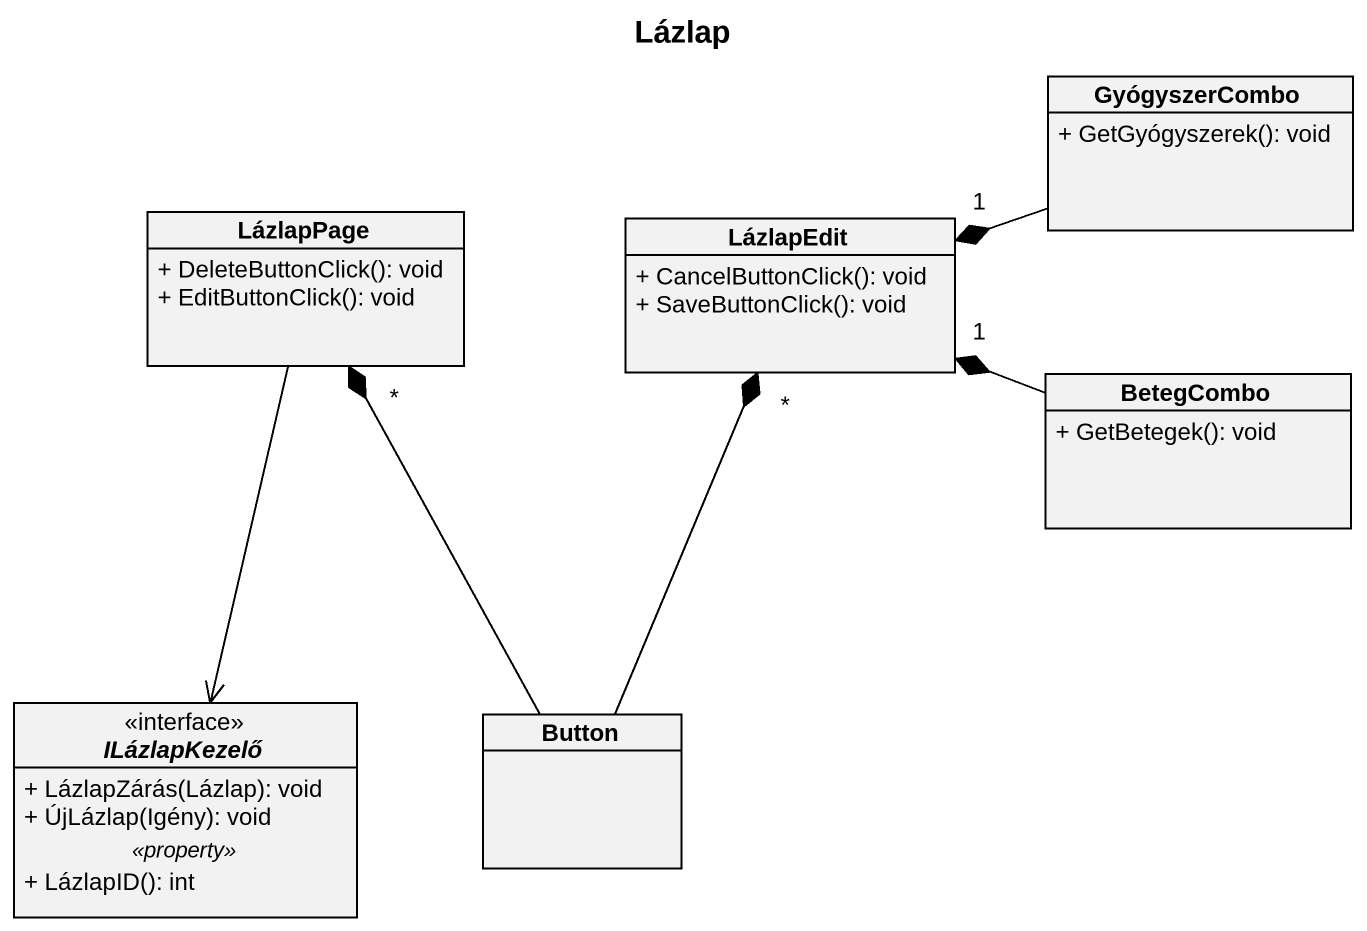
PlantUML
@startuml
title Lázlap
hide circle
hide empty members
skinparam classAttributeIconSize 0
class GyógyszerCombo {
  + GetGyógyszerek(): void
}
class LázlapPage {
  + DeleteButtonClick(): void
  + EditButtonClick(): void
}
class LázlapEdit {
  + CancelButtonClick(): void
  + SaveButtonClick(): void
}
class BetegCombo {
  + GetBetegek(): void
}
interface ILázlapKezelő <<interface>> {
  + LázlapZárás(Lázlap): void
  + ÚjLázlap(Igény): void
  .. <<property>> ..
  + LázlapID(): int
}
class Button
GyógyszerCombo -left-* "1" LázlapEdit
LázlapPage --> ILázlapKezelő
BetegCombo -left-* "1" LázlapEdit
Button -up-* "*" LázlapPage
Button -up-* "*" LázlapEdit
@enduml
